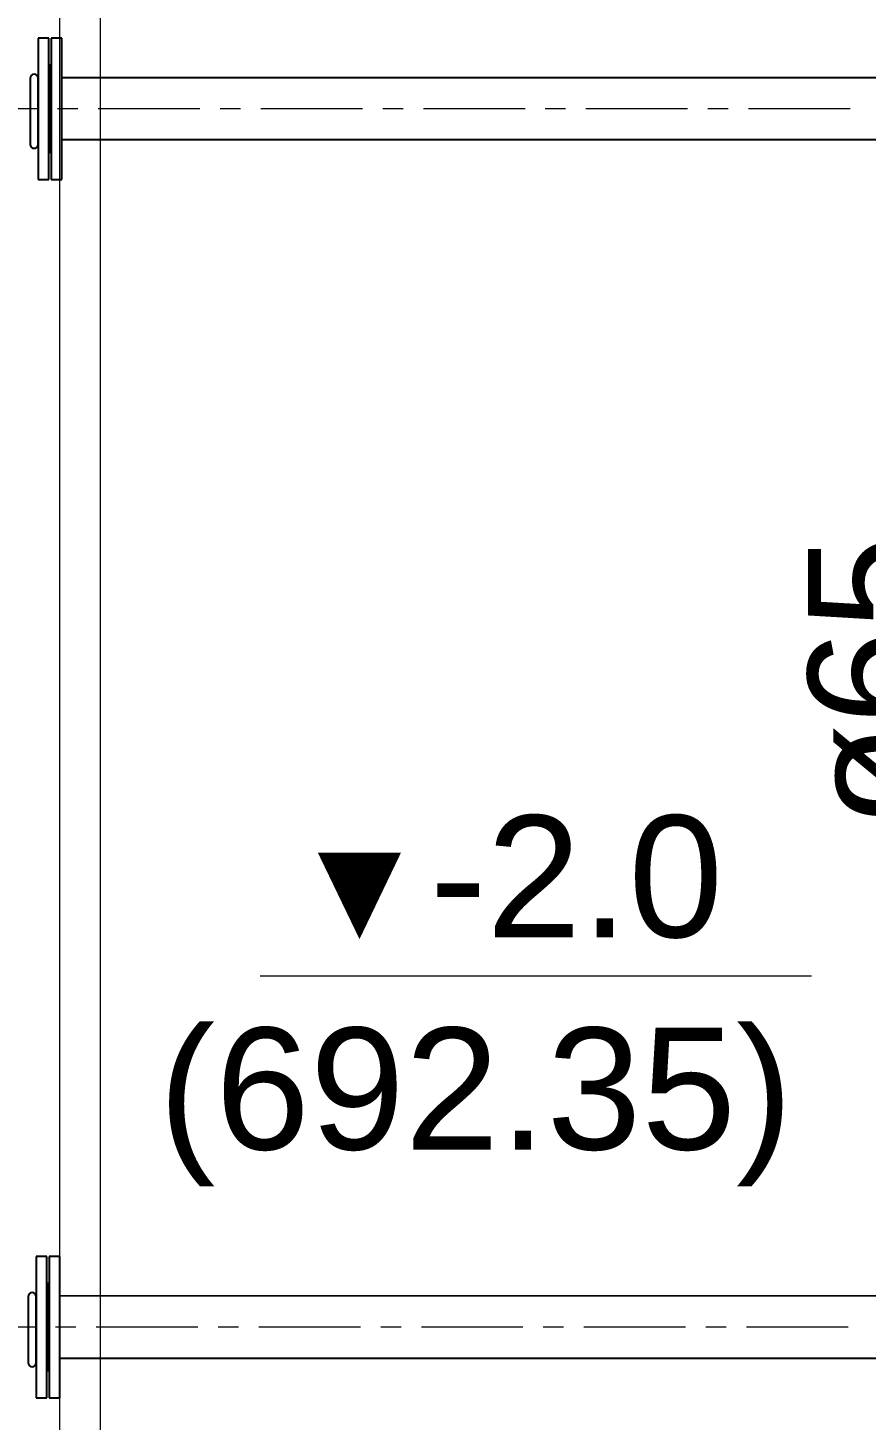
# Model space of a CAD drawing. Header units: millimetres. Extents: x 50754 to 359209, y -241195 to 23895.
# Drawn here: x 143079 to 145142, y -215066 to -211637 of the extents above; entities that cross this region are included whole.
import ezdxf

# ---------------------------------------------------------------- set-up
doc = ezdxf.new("R2010")
doc.units = ezdxf.units.MM
doc.linetypes.add('CENTER', pattern=[2, 1.25, -0.25, 0.25, -0.25])
doc.layers.add('33', color=7, linetype='Continuous', lineweight=35)
doc.layers.add('размер', color=250, linetype='Continuous', lineweight=5)
doc.styles.add('arial', font='arial.ttf', dxfattribs={"height": 300})
doc.styles.add('Arial-300', font='arial.ttf', dxfattribs={"height": 300})
doc.dimstyles.get("Standard").update_dxf_attribs({"dimtxt": 300, "dimasz": 100, "dimexe": 150, "dimexo": 300, "dimgap": 50, "dimtad": 1, "dimdec": 0, "dimlfac": 0.5, "dimzin": 0, "dimdsep": 46, "dimtxsty": 'Standard', "dimblk": 'OBLIQUE', "dimcen": 50, "dimadec": 0, "dimazin": 0, "dimtfac": 1, "dimtdec": 0, "dimtofl": 0, "dimtmove": 0, "dimatfit": 3, "dimfxl": 1, "dimtolj": 1, "dimtzin": 0, "dimlwd": 9, "dimlwe": 9, "dimarcsym": 0})

# ---------------------------------------------------------------- blocks, each defined once
blk = doc.blocks.new('_Oblique')
at = {"color": 0, "linetype": 'ByBlock', "lineweight": -2}
blk.add_line((-0.5, -0.5), (0.5, 0.5), dxfattribs=at)
blk = doc.blocks.new('*D73')
at = {"color": 0, "linetype": 'Continuous', "lineweight": 9, "ltscale": 15, "transparency": 16777216}
for p, q in [((141269.8409761164, -207077.4132208834), (141269.8409761164, -206627.4132208834)), ((149269.9898846824, -207077.4132208834), (149269.9898846824, -206627.4132208834)), ((141269.8409761164, -206777.4132208834), (149269.9898846824, -206777.4132208834))]:
    blk.add_line(p, q, dxfattribs=at)
at = {"layer": 'Defpoints', "color": 0, "lineweight": 30, "ltscale": 15, "transparency": 16777216}
for p in [(149269.9898846824, -206777.4132208834), (141269.8409761164, -207715.8952572009), (149269.9898846824, -212197.3494227109)]:
    blk.add_point(p, dxfattribs=at)
at = {"color": 0, "lineweight": 9, "ltscale": 15, "transparency": 16777216, "xscale": 100, "yscale": 100, "zscale": 100, "rotation": 180}
blk.add_blockref('_Oblique', (141269.8409761164, -206777.4132208834), dxfattribs=at)
at = {"color": 0, "lineweight": 9, "ltscale": 15, "transparency": 16777216, "xscale": 100, "yscale": 100, "zscale": 100}
blk.add_blockref('_Oblique', (149269.9898846824, -206777.4132208834), dxfattribs=at)
at = {"color": 0, "ltscale": 15, "transparency": 16777216, "insert": (143878.0138809449, -206577.4132208834), "char_height": 300, "attachment_point": 5}
blk.add_mtext('\\A1;4000', dxfattribs=at)

msp = doc.modelspace()

# ---------------------------------------------------------------- linework, layer by layer
for p, q in [((143130.5657588868, -211662.5457404999), (143104.4924217453, -211662.5457404997)), ((143104.4924217453, -211662.5457404997), (143104.4924217411, -212010.6349429557)), ((143130.5657588826, -212010.6349429561), (143130.5657588868, -211662.5457404999)), ((143162.4331709478, -211662.5457405003), (143136.3598338061, -211662.5457404999)), ((143136.3598338061, -211662.5457404999), (143136.3598338019, -212010.6349429561)), ((143162.4331709436, -212010.6349429565), (143162.4331709478, -211662.5457405003)), ((143136.3598338054, -211729.3999557046), (143130.565758886, -211729.3999557044)), ((143130.565758886, -211729.3999557044), (143130.5657588835, -211943.7807277515)), ((143136.3598338027, -211943.7807277515), (143136.3598338054, -211729.3999557046)), ((143084.4761415157, -211761.6827537453), (143084.4761415138, -211924.0346799354)), ((143104.4924217419, -211924.0346799356), (143104.492421744, -211761.6827537455)), ((143130.5657588835, -211943.7807277515), (143136.3598338027, -211943.7807277515)), ((143104.4924217411, -212010.6349429557), (143130.5657588826, -212010.6349429561)), ((143136.3598338019, -212010.6349429561), (143162.4331709436, -212010.6349429565)), ((143125.570930872, -214662.6659384317), (143099.4975937304, -214662.6659384315)), ((143099.4975937304, -214662.6659384315), (143099.4975937262, -215010.7551408875)), ((143125.5709308678, -215010.7551408879), (143125.570930872, -214662.6659384317)), ((143157.438342933, -214662.6659384321), (143131.3650057912, -214662.6659384317)), ((143131.3650057912, -214662.6659384317), (143131.365005787, -215010.7551408879)), ((143157.4383429288, -215010.7551408883), (143157.438342933, -214662.6659384321)), ((143131.3650057906, -214729.5201536365), (143125.5709308711, -214729.5201536363)), ((143125.5709308711, -214729.5201536363), (143125.5709308686, -214943.9009256834)), ((143131.3650057878, -214943.9009256834), (143131.3650057906, -214729.5201536365)), ((143079.4813135009, -214761.8029516771), (143079.481313499, -214924.1548778673)), ((143099.497593727, -214924.1548778675), (143099.4975937291, -214761.8029516773)), ((143125.5709308686, -214943.9009256834), (143131.3650057878, -214943.9009256834)), ((143099.4975937262, -215010.7551408875), (143125.5709308678, -215010.7551408879)), ((143131.365005787, -215010.7551408879), (143157.4383429288, -215010.7551408883))]:
    msp.add_line(p, q)
at = {"linetype": 'CENTER', "lineweight": 9, "ltscale": 200}
for p, q in [((145102.1806317164, -211836.551780794), (139756.980466683, -211836.6580399423)), ((145097.2379055259, -214836.7489922435), (139736.8321221091, -214836.6427330951))]:
    msp.add_line(p, q, dxfattribs=at)
at = {"ltscale": 15}
for points in [[(143162.4331709467, -211759.966389076), (145222.8122431309, -211759.8453886537)], [(145274.0833560615, -211913.3651231973), (143162.4331709448, -211913.1994520205)], [(145269.102744982, -214759.9411296187), (143157.4383429318, -214760.0999713021)], [(143157.4383429299, -214913.3353942763), (145217.7821822706, -214913.4514039112)]]:
    msp.add_lwpolyline(points, dxfattribs=at)
for centre, start, end in [((143094.4842816299, -211761.6827537453), 0, 180), ((143094.484281628, -211924.0346799354), 180, 0), ((143089.489453615, -214761.8029516771), 0, 180), ((143089.4894536131, -214924.1548778673), 180, 0)]:
    msp.add_arc(centre, 10.00814011410697, start, end)
at = {"layer": '33', "lineweight": 15}
msp.add_line((143650.3343890812, -213971.8381702465), (145007.188309555, -213971.8381702465), dxfattribs=at)
at = {"layer": 'размер', "color": 0, "lineweight": 20}
for p, q in [((143157.490444749, -216618.3561095467), (143157.4904447573, -210718.429955594)), ((143257.5023364791, -216618.3561095466), (143257.4448604507, -210818.4299555944))]:
    msp.add_line(p, q, dxfattribs=at)

# ---------------------------------------------------------------- texts
at = {"lineweight": 5, "insert": (144998.3020897878, -213608.1355499735), "char_height": 300, "width": 834.8008398791426, "attachment_point": 1, "rotation": 89.99999999999986, "style": 'arial'}
msp.add_mtext('ø{\\fArial|b0|i0|c238|p34;65}', dxfattribs=at)
at = {"insert": (143722.0422567288, -213728.9889562093), "char_height": 300, "width": 1921.384279397316, "attachment_point": 4, "style": 'arial'}
msp.add_mtext('{\\H0.83333x;▼\\fArial|b0|i0|c238|p34;\\H1.2x;-2.0}', dxfattribs=at)
at = {"color": 1, "lineweight": 15, "insert": (144180.8417497188, -214099.4210642538), "char_height": 300, "width": 2979.911755749979, "attachment_point": 2, "style": 'Arial-300'}
msp.add_mtext('\\pxsm0.8;{\\fArial|b0|i0|c238|p34;(}692.35{\\fArial|b0|i0|c238|p34;)}', dxfattribs=at)

# ---------------------------------------------------------------- dimensions: what is measured, and where the dimension line sits
at = {"ltscale": 15}
dim = msp.add_linear_dim(base=(149269.9898846824, -206777.4132208834), p1=(141269.8409761164, -207715.8952572009), p2=(149269.9898846824, -212197.3494227109), dimstyle='Standard', override={"dimfxl": 300, "dimfxlon": 1}, dxfattribs=at)
dim.commit()
dim.dimension.update_dxf_attribs({"geometry": '*D73', "text_midpoint": (143878.0138809449, -206777.4132208834), "dimtype": 160})

doc.saveas('drawing.dxf')
